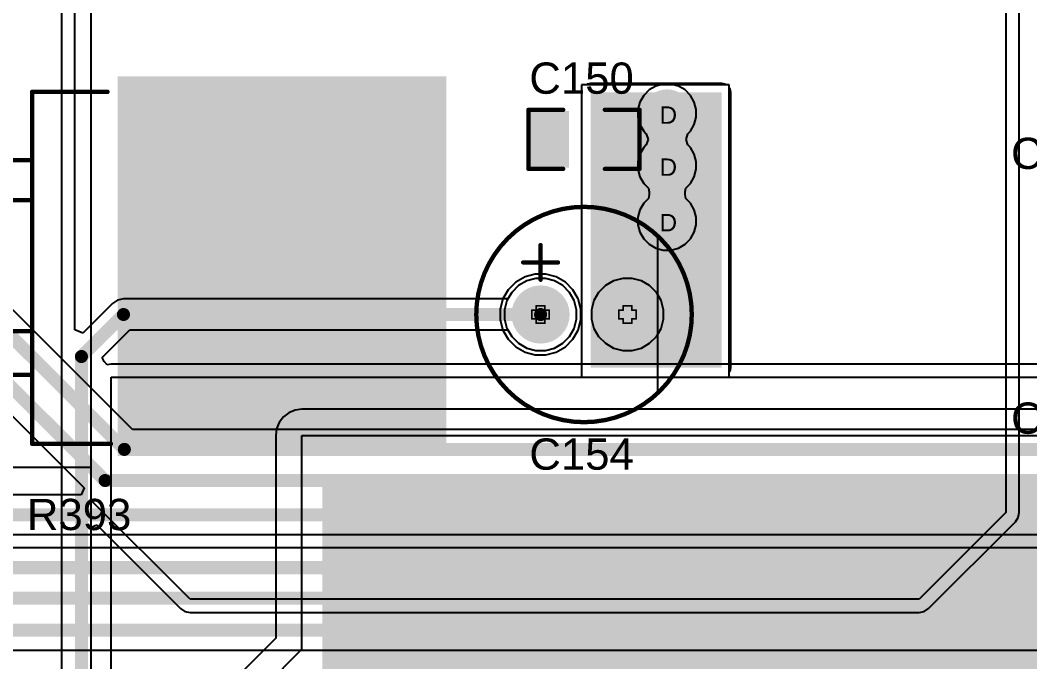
# Model space of a CAD drawing. Header units: inches. Extents: x 0 to 5379, y 0 to 5429.
# Drawn here: x 182.49 to 212, y 151.37 to 170.14 of the extents above; entities that cross this region are included whole.
import ezdxf

# ---------------------------------------------------------------- set-up
doc = ezdxf.new("R2010")
doc.units = ezdxf.units.IN
for name, color, linetype in [('Bottom Layer', 5, 'Continuous'), ('Bottom Solder', 6, 'Continuous'), ('Drill Drawing', 1, 'Continuous'), ('GND01', 16, 'Continuous'), ('GND02', 76, 'Continuous'), ('Multi-Layer', 9, 'Continuous'), ('Pad Holes', 156, 'Continuous'), ('PWR', 156, 'Continuous'), ('SIG 01', 90, 'Continuous'), ('Top Layer', 1, 'Continuous'), ('Top Overlay', 2, 'Continuous'), ('Top Paste', 8, 'Continuous'), ('Top Solder', 216, 'Continuous'), ('Via Holes', 16, 'Continuous')]:
    doc.layers.add(name, color=color, linetype=linetype)
doc.styles.add('Arial', font='', dxfattribs={"height": 0.2})
doc.styles.get('Arial').set_extended_font_data('Arial')

# ---------------------------------------------------------------- blocks, each defined once
blk = doc.blocks.new('H2PAK_2_748')
at = {"layer": 'Top Layer'}
for points in [[(-5.5, 0.828), (-5.5, 10.328), (5.5, 10.328), (5.5, 0.828)], [(-3.34, -3.578), (-1.74, -3.578), (-1.74, -7.578), (-3.34, -7.578)], [(1.74, -3.578), (3.34, -3.578), (3.34, -7.578), (1.74, -7.578)]]:
    blk.add_hatch(color=1, dxfattribs=at).paths.add_polyline_path(points)
at = {"layer": 'Top Paste'}
for points in [[(-5.5, 0.828), (-5.5, 10.328), (5.5, 10.328), (5.5, 0.828)], [(-3.34, -3.578), (-1.74, -3.578), (-1.74, -7.578), (-3.34, -7.578)], [(1.74, -3.578), (3.34, -3.578), (3.34, -7.578), (1.74, -7.578)]]:
    blk.add_hatch(color=8, dxfattribs=at).paths.add_polyline_path(points)
at = {"layer": 'Top Solder'}
for points in [[(-5.551, 0.778), (-5.551, 10.379), (5.551, 10.379), (5.551, 0.778)], [(-3.391, -3.528), (-1.689, -3.528), (-1.689, -7.629), (-3.391, -7.629)], [(1.689, -3.528), (3.391, -3.528), (3.391, -7.629), (1.689, -7.629)]]:
    blk.add_hatch(color=216, dxfattribs=at).paths.add_polyline_path(points)
at = {"layer": 'Top Overlay'}
for points in [[(5.2, -1.725, 0.127, 0.127, 0), (5.2, 0.578, 0.127, 0.127, 0)], [(-5.1, -1.725, 0.127, 0.127, 0), (-5.1, 0.478, 0.127, 0.127, 0)], [(5.2, -1.725, 0.127, 0.127, 0), (-5.1, -1.725, 0.127, 0.127, 0)], [(-3.07, -1.725, 0.127, 0.127, 0), (-3.1, -1.725, 0.127, 0.127, 0)], [(-3.1, -3.225, 0.127, 0.127, 0), (-3.1, -1.725, 0.127, 0.127, 0)], [(-1.927, -3.225, 0.127, 0.127, 0), (-1.927, -1.725, 0.127, 0.127, 0)], [(1.959, -1.725, 0.127, 0.127, 0), (1.9, -1.725, 0.127, 0.127, 0)], [(1.9, -3.225, 0.127, 0.127, 0), (1.9, -1.725, 0.127, 0.127, 0)], [(3.178, -3.225, 0.127, 0.127, 0), (3.178, -1.725, 0.127, 0.127, 0)], [(-1.927, -3.225, 0.127, 0.127, 0), (-3.1, -3.225, 0.127, 0.127, 0)], [(3.178, -3.225, 0.127, 0.127, 0), (1.9, -3.225, 0.127, 0.127, 0)], [(-3.683, -5.62, 0.127, 0.127, 0), (-3.683, -5.366, 0.127, 0.127, 0)], [(-3.556, -5.493, 0.127, 0.127, 0), (-3.683, -5.366, 0.127, 0.127, 0)], [(-3.683, -5.62, 0.127, 0.127, 0), (-3.556, -5.493, 0.127, 0.127, 0)]]:
    blk.add_lwpolyline(points, format="xyseb", dxfattribs=at)
for points in [[(5.168, 0.578, 0.0635, 0.0635, 1), (5.232, 0.578, 0.0635, 0.0635, 1)], [(-5.132, 0.478, 0.0635, 0.0635, 1), (-5.068, 0.478, 0.0635, 0.0635, 1)], [(-5.132, -1.725, 0.0635, 0.0635, 1), (-5.068, -1.725, 0.0635, 0.0635, 1)], [(-5.132, -1.725, 0.0635, 0.0635, 1), (-5.068, -1.725, 0.0635, 0.0635, 1)], [(-3.132, -1.725, 0.0635, 0.0635, 1), (-3.068, -1.725, 0.0635, 0.0635, 1)], [(-3.132, -1.725, 0.0635, 0.0635, 1), (-3.068, -1.725, 0.0635, 0.0635, 1)], [(-3.102, -1.725, 0.0635, 0.0635, 1), (-3.039, -1.725, 0.0635, 0.0635, 1)], [(-1.959, -1.725, 0.0635, 0.0635, 1), (-1.896, -1.725, 0.0635, 0.0635, 1)], [(1.868, -1.725, 0.0635, 0.0635, 1), (1.932, -1.725, 0.0635, 0.0635, 1)], [(1.868, -1.725, 0.0635, 0.0635, 1), (1.932, -1.725, 0.0635, 0.0635, 1)], [(1.927, -1.725, 0.0635, 0.0635, 1), (1.99, -1.725, 0.0635, 0.0635, 1)], [(3.146, -1.725, 0.0635, 0.0635, 1), (3.21, -1.725, 0.0635, 0.0635, 1)], [(5.168, -1.725, 0.0635, 0.0635, 1), (5.232, -1.725, 0.0635, 0.0635, 1)], [(5.168, -1.725, 0.0635, 0.0635, 1), (5.232, -1.725, 0.0635, 0.0635, 1)], [(-3.132, -3.225, 0.0635, 0.0635, 1), (-3.068, -3.225, 0.0635, 0.0635, 1)], [(-3.132, -3.225, 0.0635, 0.0635, 1), (-3.068, -3.225, 0.0635, 0.0635, 1)], [(-1.959, -3.225, 0.0635, 0.0635, 1), (-1.896, -3.225, 0.0635, 0.0635, 1)], [(-1.959, -3.225, 0.0635, 0.0635, 1), (-1.896, -3.225, 0.0635, 0.0635, 1)], [(1.868, -3.225, 0.0635, 0.0635, 1), (1.932, -3.225, 0.0635, 0.0635, 1)], [(1.868, -3.225, 0.0635, 0.0635, 1), (1.932, -3.225, 0.0635, 0.0635, 1)], [(3.146, -3.225, 0.0635, 0.0635, 1), (3.21, -3.225, 0.0635, 0.0635, 1)], [(3.146, -3.225, 0.0635, 0.0635, 1), (3.21, -3.225, 0.0635, 0.0635, 1)], [(-3.714, -5.366, 0.0635, 0.0635, 1), (-3.651, -5.366, 0.0635, 0.0635, 1)], [(-3.714, -5.366, 0.0635, 0.0635, 1), (-3.651, -5.366, 0.0635, 0.0635, 1)], [(-3.714, -5.62, 0.0635, 0.0635, 1), (-3.651, -5.62, 0.0635, 0.0635, 1)], [(-3.714, -5.62, 0.0635, 0.0635, 1), (-3.651, -5.62, 0.0635, 0.0635, 1)], [(-3.587, -5.493, 0.0635, 0.0635, 1), (-3.524, -5.493, 0.0635, 0.0635, 1)], [(-3.587, -5.493, 0.0635, 0.0635, 1), (-3.524, -5.493, 0.0635, 0.0635, 1)]]:
    blk.add_lwpolyline(points, format="xyseb", close=True, dxfattribs=at)
blk = doc.blocks.new('SPE1VM221E12OL_973')
at = {"layer": 'Bottom Layer'}
h = blk.add_hatch(color=5, dxfattribs=at)
edge = h.paths.add_edge_path()
edge.add_arc((-1.27, 0), 0.8, 0, 360)
h = blk.add_hatch(color=5, dxfattribs=at)
edge = h.paths.add_edge_path()
edge.add_arc((1.27, 0), 0.8, 0, 360)
at = {"layer": 'Bottom Solder'}
h = blk.add_hatch(color=6, dxfattribs=at)
edge = h.paths.add_edge_path()
edge.add_arc((-1.27, 0), 0.851, 0, 360)
h = blk.add_hatch(color=6, dxfattribs=at)
edge = h.paths.add_edge_path()
edge.add_arc((1.27, 0), 0.851, 0, 360)
at = {"layer": 'GND01'}
h = blk.add_hatch(color=16, dxfattribs=at)
edge = h.paths.add_edge_path()
edge.add_arc((-1.27, 0), 0.8, 0, 360)
h = blk.add_hatch(color=16, dxfattribs=at)
edge = h.paths.add_edge_path()
edge.add_arc((1.27, 0), 0.8, 0, 360)
at = {"layer": 'GND02'}
h = blk.add_hatch(color=76, dxfattribs=at)
edge = h.paths.add_edge_path()
edge.add_arc((-1.27, 0), 0.8, 0, 360)
h = blk.add_hatch(color=76, dxfattribs=at)
edge = h.paths.add_edge_path()
edge.add_arc((1.27, 0), 0.8, 0, 360)
at = {"layer": 'Multi-Layer'}
h = blk.add_hatch(color=9, dxfattribs=at)
edge = h.paths.add_edge_path()
edge.add_arc((-1.27, 0), 0.8, 0, 360)
h = blk.add_hatch(color=9, dxfattribs=at)
edge = h.paths.add_edge_path()
edge.add_arc((1.27, 0), 0.8, 0, 360)
at = {"layer": 'Pad Holes'}
h = blk.add_hatch(color=7, dxfattribs=at)
edge = h.paths.add_edge_path()
edge.add_arc((-1.27, 0), 0.5, 0, 360)
h = blk.add_hatch(color=7, dxfattribs=at)
edge = h.paths.add_edge_path()
edge.add_arc((1.27, 0), 0.5, 0, 360)
at = {"layer": 'PWR'}
h = blk.add_hatch(color=156, dxfattribs=at)
edge = h.paths.add_edge_path()
edge.add_arc((-1.27, 0), 0.8, 0, 360)
h = blk.add_hatch(color=156, dxfattribs=at)
edge = h.paths.add_edge_path()
edge.add_arc((1.27, 0), 0.8, 0, 360)
at = {"layer": 'SIG 01'}
h = blk.add_hatch(color=90, dxfattribs=at)
edge = h.paths.add_edge_path()
edge.add_arc((-1.27, 0), 0.8, 0, 360)
h = blk.add_hatch(color=90, dxfattribs=at)
edge = h.paths.add_edge_path()
edge.add_arc((1.27, 0), 0.8, 0, 360)
at = {"layer": 'Top Layer'}
h = blk.add_hatch(color=1, dxfattribs=at)
edge = h.paths.add_edge_path()
edge.add_arc((-1.27, 0), 0.8, 0, 360)
h = blk.add_hatch(color=1, dxfattribs=at)
edge = h.paths.add_edge_path()
edge.add_arc((1.27, 0), 0.8, 0, 360)
at = {"layer": 'Top Solder'}
h = blk.add_hatch(color=216, dxfattribs=at)
edge = h.paths.add_edge_path()
edge.add_arc((-1.27, 0), 0.851, 0, 360)
h = blk.add_hatch(color=216, dxfattribs=at)
edge = h.paths.add_edge_path()
edge.add_arc((1.27, 0), 0.851, 0, 360)
at = {"layer": 'Top Overlay'}
for p, q in [((2.159, -2.286), (2.159, 2.286)), ((2.159, 2.286), (2.319, 2.142)), ((2.319, 2.142), (2.595, 1.812)), ((2.595, 1.812), (2.822, 1.447)), ((2.822, 1.447), (2.997, 1.054)), ((2.997, 1.054), (3.115, 0.641)), ((3.115, 0.641), (3.175, 0.215)), ((3.175, 0.215), (3.175, -0.215)), ((3.175, -0.215), (3.115, -0.641)), ((3.115, -0.641), (2.997, -1.054)), ((2.997, -1.054), (2.822, -1.447)), ((2.822, -1.447), (2.595, -1.812)), ((2.595, -1.812), (2.319, -2.142)), ((2.319, -2.142), (2.159, -2.286)), ((2.159, -2.286), (2.159, -2.286))]:
    blk.add_line(p, q, dxfattribs=at)
for points in [[(3.15, 0, 0.127, 0.127, 1), (-3.15, 0, 0.127, 0.127, 1)], [(-1.302, 2.032, 0.0635, 0.0635, 1), (-1.238, 2.032, 0.0635, 0.0635, 1)], [(-1.81, 1.524, 0.0635, 0.0635, 1), (-1.746, 1.524, 0.0635, 0.0635, 1)], [(-0.794, 1.524, 0.0635, 0.0635, 1), (-0.73, 1.524, 0.0635, 0.0635, 1)], [(-1.302, 1.016, 0.0635, 0.0635, 1), (-1.238, 1.016, 0.0635, 0.0635, 1)], [(-3.181, 0, 0.0635, 0.0635, 1), (-3.118, 0, 0.0635, 0.0635, 1)], [(3.118, 0, 0.0635, 0.0635, 1), (3.181, 0, 0.0635, 0.0635, 1)]]:
    blk.add_lwpolyline(points, format="xyseb", close=True, dxfattribs=at)
for points in [[(-1.27, 1.016, 0.127, 0.127, 0), (-1.27, 2.032, 0.127, 0.127, 0)], [(-1.778, 1.524, 0.127, 0.127, 0), (-0.762, 1.524, 0.127, 0.127, 0)]]:
    blk.add_lwpolyline(points, format="xyseb", dxfattribs=at)
blk = doc.blocks.new('C___0805_977')
at = {"layer": 'Top Layer'}
for points in [[(-1.524, 0.762), (-0.508, 0.762), (-0.508, -0.762), (-1.524, -0.762)], [(0.508, 0.762), (1.524, 0.762), (1.524, -0.762), (0.508, -0.762)]]:
    blk.add_hatch(color=1, dxfattribs=at).paths.add_polyline_path(points)
at = {"layer": 'Top Paste'}
for points in [[(-1.524, 0.762), (-0.508, 0.762), (-0.508, -0.762), (-1.524, -0.762)], [(0.508, 0.762), (1.524, 0.762), (1.524, -0.762), (0.508, -0.762)]]:
    blk.add_hatch(color=8, dxfattribs=at).paths.add_polyline_path(points)
at = {"layer": 'Top Solder'}
for points in [[(-1.594, 0.832), (-0.438, 0.832), (-0.438, -0.832), (-1.594, -0.832)], [(0.438, 0.832), (1.594, 0.832), (1.594, -0.832), (0.438, -0.832)]]:
    blk.add_hatch(color=216, dxfattribs=at).paths.add_polyline_path(points)
at = {"layer": 'Top Overlay'}
for points in [[(-1.626, 0.864, 0.127, 0.127, 0), (-1.626, -0.864, 0.127, 0.127, 0)], [(-0.61, 0.864, 0.127, 0.127, 0), (-1.626, 0.864, 0.127, 0.127, 0)], [(1.626, 0.864, 0.127, 0.127, 0), (0.61, 0.864, 0.127, 0.127, 0)], [(1.626, 0.864, 0.127, 0.127, 0), (1.626, -0.864, 0.127, 0.127, 0)], [(-0.61, -0.864, 0.127, 0.127, 0), (-1.626, -0.864, 0.127, 0.127, 0)], [(1.626, -0.864, 0.127, 0.127, 0), (0.61, -0.864, 0.127, 0.127, 0)]]:
    blk.add_lwpolyline(points, format="xyseb", dxfattribs=at)
for points in [[(-1.657, 0.864, 0.0635, 0.0635, 1), (-1.594, 0.864, 0.0635, 0.0635, 1)], [(-1.657, 0.864, 0.0635, 0.0635, 1), (-1.594, 0.864, 0.0635, 0.0635, 1)], [(-0.641, 0.864, 0.0635, 0.0635, 1), (-0.578, 0.864, 0.0635, 0.0635, 1)], [(0.578, 0.864, 0.0635, 0.0635, 1), (0.641, 0.864, 0.0635, 0.0635, 1)], [(1.594, 0.864, 0.0635, 0.0635, 1), (1.657, 0.864, 0.0635, 0.0635, 1)], [(1.594, 0.864, 0.0635, 0.0635, 1), (1.657, 0.864, 0.0635, 0.0635, 1)], [(-1.657, -0.864, 0.0635, 0.0635, 1), (-1.594, -0.864, 0.0635, 0.0635, 1)], [(-1.657, -0.864, 0.0635, 0.0635, 1), (-1.594, -0.864, 0.0635, 0.0635, 1)], [(-0.641, -0.864, 0.0635, 0.0635, 1), (-0.578, -0.864, 0.0635, 0.0635, 1)], [(0.578, -0.864, 0.0635, 0.0635, 1), (0.641, -0.864, 0.0635, 0.0635, 1)], [(1.594, -0.864, 0.0635, 0.0635, 1), (1.657, -0.864, 0.0635, 0.0635, 1)], [(1.594, -0.864, 0.0635, 0.0635, 1), (1.657, -0.864, 0.0635, 0.0635, 1)]]:
    blk.add_lwpolyline(points, format="xyseb", close=True, dxfattribs=at)

msp = doc.modelspace()

# ---------------------------------------------------------------- hatches: boundary and pattern name
at = {"layer": 'Bottom Layer'}
h = msp.add_hatch(color=5, dxfattribs=at)
edge = h.paths.add_edge_path()
edge.add_arc((201.401, 167.415), 0.6, 0, 360)
h = msp.add_hatch(color=5, dxfattribs=at)
edge = h.paths.add_edge_path()
edge.add_arc((201.401, 165.891), 0.6, 0, 360)
h = msp.add_hatch(color=5, dxfattribs=at)
edge = h.paths.add_edge_path()
edge.add_arc((201.401, 164.265), 0.6, 0, 360)
at = {"layer": 'Bottom Solder'}
h = msp.add_hatch(color=6, dxfattribs=at)
edge = h.paths.add_edge_path()
edge.add_arc((201.401, 167.415), 0.702, 0, 360)
h = msp.add_hatch(color=6, dxfattribs=at)
edge = h.paths.add_edge_path()
edge.add_arc((201.401, 165.891), 0.702, 0, 360)
h = msp.add_hatch(color=6, dxfattribs=at)
edge = h.paths.add_edge_path()
edge.add_arc((201.401, 164.265), 0.702, 0, 360)
msp.add_hatch(color=6, dxfattribs=at).paths.add_polyline_path([(191.321, 149.166), (306.197, 149.166), (306.197, 156.552), (191.321, 156.552)])
at = {"layer": 'GND01'}
h = msp.add_hatch(color=16, dxfattribs=at)
edge = h.paths.add_edge_path()
edge.add_arc((201.401, 167.415), 0.6, 0, 360)
h = msp.add_hatch(color=16, dxfattribs=at)
edge = h.paths.add_edge_path()
edge.add_arc((201.401, 165.891), 0.6, 0, 360)
h = msp.add_hatch(color=16, dxfattribs=at)
edge = h.paths.add_edge_path()
edge.add_arc((201.401, 164.265), 0.6, 0, 360)
at = {"layer": 'GND02'}
h = msp.add_hatch(color=76, dxfattribs=at)
edge = h.paths.add_edge_path()
edge.add_arc((201.401, 167.415), 0.6, 0, 360)
h = msp.add_hatch(color=76, dxfattribs=at)
edge = h.paths.add_edge_path()
edge.add_arc((201.401, 165.891), 0.6, 0, 360)
h = msp.add_hatch(color=76, dxfattribs=at)
edge = h.paths.add_edge_path()
edge.add_arc((201.401, 164.265), 0.6, 0, 360)
at = {"layer": 'PWR'}
h = msp.add_hatch(color=156, dxfattribs=at)
edge = h.paths.add_edge_path()
edge.add_arc((201.401, 167.415), 0.6, 0, 360)
h = msp.add_hatch(color=156, dxfattribs=at)
edge = h.paths.add_edge_path()
edge.add_arc((201.401, 165.891), 0.6, 0, 360)
h = msp.add_hatch(color=156, dxfattribs=at)
edge = h.paths.add_edge_path()
edge.add_arc((201.401, 164.265), 0.6, 0, 360)
at = {"layer": 'SIG 01'}
h = msp.add_hatch(color=90, dxfattribs=at)
edge = h.paths.add_edge_path()
edge.add_arc((201.401, 167.415), 0.6, 0, 360)
h = msp.add_hatch(color=90, dxfattribs=at)
edge = h.paths.add_edge_path()
edge.add_arc((201.401, 165.891), 0.6, 0, 360)
h = msp.add_hatch(color=90, dxfattribs=at)
edge = h.paths.add_edge_path()
edge.add_arc((201.401, 164.265), 0.6, 0, 360)
at = {"layer": 'Top Layer'}
msp.add_hatch(color=1, dxfattribs=at).paths.add_polyline_path([(199.166, 159.973), (203.001, 159.973), (203.001, 168.024), (199.166, 168.024)])
h = msp.add_hatch(color=1, dxfattribs=at)
edge = h.paths.add_edge_path()
edge.add_arc((201.401, 167.415), 0.6, 0, 360)
h = msp.add_hatch(color=1, dxfattribs=at)
edge = h.paths.add_edge_path()
edge.add_arc((201.401, 165.891), 0.6, 0, 360)
h = msp.add_hatch(color=1, dxfattribs=at)
edge = h.paths.add_edge_path()
edge.add_arc((201.401, 164.265), 0.6, 0, 360)
at = {"layer": 'Top Solder'}
h = msp.add_hatch(color=216, dxfattribs=at)
edge = h.paths.add_edge_path()
edge.add_arc((201.401, 167.415), 0.702, 0, 360)
h = msp.add_hatch(color=216, dxfattribs=at)
edge = h.paths.add_edge_path()
edge.add_arc((201.401, 165.891), 0.702, 0, 360)
h = msp.add_hatch(color=216, dxfattribs=at)
edge = h.paths.add_edge_path()
edge.add_arc((201.401, 164.265), 0.702, 0, 360)
at = {"layer": 'Via Holes'}
h = msp.add_hatch(color=7, dxfattribs=at)
edge = h.paths.add_edge_path()
edge.add_arc((201.401, 167.415), 0.35, 0, 360)
h = msp.add_hatch(color=7, dxfattribs=at)
edge = h.paths.add_edge_path()
edge.add_arc((201.401, 165.891), 0.35, 0, 360)
h = msp.add_hatch(color=7, dxfattribs=at)
edge = h.paths.add_edge_path()
edge.add_arc((201.401, 164.265), 0.35, 0, 360)

# ---------------------------------------------------------------- linework, layer by layer
at = {"layer": 'Bottom Layer'}
for p, q in [((197.056, 162.372), (196.86, 162.176)), ((197.297, 162.511), (197.056, 162.372)), ((197.565, 162.582), (197.297, 162.511)), ((197.842, 162.582), (197.565, 162.582)), ((198.11, 162.511), (197.842, 162.582)), ((198.351, 162.372), (198.11, 162.511)), ((198.547, 162.176), (198.351, 162.372)), ((196.86, 162.176), (196.721, 161.935)), ((198.686, 161.935), (198.547, 162.176)), ((196.721, 161.935), (196.649, 161.667)), ((198.757, 161.667), (198.686, 161.935)), ((196.649, 161.667), (196.649, 161.39)), ((198.757, 161.39), (198.757, 161.667)), ((196.649, 161.39), (196.721, 161.122)), ((198.686, 161.122), (198.757, 161.39)), ((196.721, 161.122), (196.86, 160.881)), ((196.86, 160.881), (197.056, 160.685)), ((198.351, 160.685), (198.547, 160.881)), ((198.547, 160.881), (198.686, 161.122)), ((197.056, 160.685), (197.297, 160.546)), ((197.297, 160.546), (197.565, 160.474)), ((197.842, 160.474), (198.11, 160.546)), ((198.11, 160.546), (198.351, 160.685)), ((197.565, 160.474), (197.842, 160.474)), ((190.185, 158.531), (190.063, 158.372)), ((190.344, 158.654), (190.185, 158.531)), ((190.53, 158.73), (190.344, 158.654)), ((190.729, 158.757), (190.53, 158.73)), ((217.443, 158.757), (190.729, 158.757)), ((189.986, 158.187), (189.96, 157.988)), ((190.063, 158.372), (189.986, 158.187)), ((189.96, 157.988), (189.96, 152.058)), ((190.729, 151.74), (190.729, 157.988)), ((190.729, 157.988), (218.211, 157.988)), ((189.96, 152.058), (185.664, 147.762)), ((185.982, 146.993), (190.729, 151.74))]:
    msp.add_line(p, q, dxfattribs=at)
at = {"layer": 'Drill Drawing'}
for points in [[(197.576, 161.655, 0.0508, 0.0508, 0), (197.576, 161.782, 0.0508, 0.0508, 0)], [(197.576, 161.782, 0.0508, 0.0508, 0), (197.83, 161.782, 0.0508, 0.0508, 0)], [(197.83, 161.655, 0.0508, 0.0508, 0), (197.83, 161.782, 0.0508, 0.0508, 0)], [(200.116, 161.655, 0.0508, 0.0508, 0), (200.116, 161.782, 0.0508, 0.0508, 0)], [(200.116, 161.782, 0.0508, 0.0508, 0), (200.37, 161.782, 0.0508, 0.0508, 0)], [(200.37, 161.655, 0.0508, 0.0508, 0), (200.37, 161.782, 0.0508, 0.0508, 0)], [(197.449, 161.401, 0.0508, 0.0508, 0), (197.449, 161.655, 0.0508, 0.0508, 0)], [(197.449, 161.655, 0.0508, 0.0508, 0), (197.576, 161.655, 0.0508, 0.0508, 0)], [(197.83, 161.655, 0.0508, 0.0508, 0), (197.957, 161.655, 0.0508, 0.0508, 0)], [(197.957, 161.401, 0.0508, 0.0508, 0), (197.957, 161.655, 0.0508, 0.0508, 0)], [(199.989, 161.401, 0.0508, 0.0508, 0), (199.989, 161.655, 0.0508, 0.0508, 0)], [(199.989, 161.655, 0.0508, 0.0508, 0), (200.116, 161.655, 0.0508, 0.0508, 0)], [(200.37, 161.655, 0.0508, 0.0508, 0), (200.497, 161.655, 0.0508, 0.0508, 0)], [(200.497, 161.401, 0.0508, 0.0508, 0), (200.497, 161.655, 0.0508, 0.0508, 0)], [(197.449, 161.401, 0.0508, 0.0508, 0), (197.576, 161.401, 0.0508, 0.0508, 0)], [(197.576, 161.274, 0.0508, 0.0508, 0), (197.576, 161.401, 0.0508, 0.0508, 0)], [(197.576, 161.274, 0.0508, 0.0508, 0), (197.83, 161.274, 0.0508, 0.0508, 0)], [(197.83, 161.401, 0.0508, 0.0508, 0), (197.957, 161.401, 0.0508, 0.0508, 0)], [(197.83, 161.274, 0.0508, 0.0508, 0), (197.83, 161.401, 0.0508, 0.0508, 0)], [(199.989, 161.401, 0.0508, 0.0508, 0), (200.116, 161.401, 0.0508, 0.0508, 0)], [(200.116, 161.274, 0.0508, 0.0508, 0), (200.116, 161.401, 0.0508, 0.0508, 0)], [(200.116, 161.274, 0.0508, 0.0508, 0), (200.37, 161.274, 0.0508, 0.0508, 0)], [(200.37, 161.401, 0.0508, 0.0508, 0), (200.497, 161.401, 0.0508, 0.0508, 0)], [(200.37, 161.274, 0.0508, 0.0508, 0), (200.37, 161.401, 0.0508, 0.0508, 0)]]:
    msp.add_lwpolyline(points, format="xyseb", dxfattribs=at)
for points in [[(197.564, 161.782, 0.0254, 0.0254, 1), (197.589, 161.782, 0.0254, 0.0254, 1)], [(197.564, 161.782, 0.0254, 0.0254, 1), (197.589, 161.782, 0.0254, 0.0254, 1)], [(197.818, 161.782, 0.0254, 0.0254, 1), (197.843, 161.782, 0.0254, 0.0254, 1)], [(197.818, 161.782, 0.0254, 0.0254, 1), (197.843, 161.782, 0.0254, 0.0254, 1)], [(200.104, 161.782, 0.0254, 0.0254, 1), (200.129, 161.782, 0.0254, 0.0254, 1)], [(200.104, 161.782, 0.0254, 0.0254, 1), (200.129, 161.782, 0.0254, 0.0254, 1)], [(200.358, 161.782, 0.0254, 0.0254, 1), (200.383, 161.782, 0.0254, 0.0254, 1)], [(200.358, 161.782, 0.0254, 0.0254, 1), (200.383, 161.782, 0.0254, 0.0254, 1)], [(197.437, 161.655, 0.0254, 0.0254, 1), (197.462, 161.655, 0.0254, 0.0254, 1)], [(197.437, 161.655, 0.0254, 0.0254, 1), (197.462, 161.655, 0.0254, 0.0254, 1)], [(197.564, 161.655, 0.0254, 0.0254, 1), (197.589, 161.655, 0.0254, 0.0254, 1)], [(197.564, 161.655, 0.0254, 0.0254, 1), (197.589, 161.655, 0.0254, 0.0254, 1)], [(197.818, 161.655, 0.0254, 0.0254, 1), (197.843, 161.655, 0.0254, 0.0254, 1)], [(197.818, 161.655, 0.0254, 0.0254, 1), (197.843, 161.655, 0.0254, 0.0254, 1)], [(197.945, 161.655, 0.0254, 0.0254, 1), (197.97, 161.655, 0.0254, 0.0254, 1)], [(197.945, 161.655, 0.0254, 0.0254, 1), (197.97, 161.655, 0.0254, 0.0254, 1)], [(199.977, 161.655, 0.0254, 0.0254, 1), (200.002, 161.655, 0.0254, 0.0254, 1)], [(199.977, 161.655, 0.0254, 0.0254, 1), (200.002, 161.655, 0.0254, 0.0254, 1)], [(200.104, 161.655, 0.0254, 0.0254, 1), (200.129, 161.655, 0.0254, 0.0254, 1)], [(200.104, 161.655, 0.0254, 0.0254, 1), (200.129, 161.655, 0.0254, 0.0254, 1)], [(200.358, 161.655, 0.0254, 0.0254, 1), (200.383, 161.655, 0.0254, 0.0254, 1)], [(200.358, 161.655, 0.0254, 0.0254, 1), (200.383, 161.655, 0.0254, 0.0254, 1)], [(200.485, 161.655, 0.0254, 0.0254, 1), (200.51, 161.655, 0.0254, 0.0254, 1)], [(200.485, 161.655, 0.0254, 0.0254, 1), (200.51, 161.655, 0.0254, 0.0254, 1)], [(197.437, 161.401, 0.0254, 0.0254, 1), (197.462, 161.401, 0.0254, 0.0254, 1)], [(197.437, 161.401, 0.0254, 0.0254, 1), (197.462, 161.401, 0.0254, 0.0254, 1)], [(197.564, 161.401, 0.0254, 0.0254, 1), (197.589, 161.401, 0.0254, 0.0254, 1)], [(197.564, 161.401, 0.0254, 0.0254, 1), (197.589, 161.401, 0.0254, 0.0254, 1)], [(197.564, 161.274, 0.0254, 0.0254, 1), (197.589, 161.274, 0.0254, 0.0254, 1)], [(197.564, 161.274, 0.0254, 0.0254, 1), (197.589, 161.274, 0.0254, 0.0254, 1)], [(197.818, 161.401, 0.0254, 0.0254, 1), (197.843, 161.401, 0.0254, 0.0254, 1)], [(197.818, 161.401, 0.0254, 0.0254, 1), (197.843, 161.401, 0.0254, 0.0254, 1)], [(197.818, 161.274, 0.0254, 0.0254, 1), (197.843, 161.274, 0.0254, 0.0254, 1)], [(197.818, 161.274, 0.0254, 0.0254, 1), (197.843, 161.274, 0.0254, 0.0254, 1)], [(197.945, 161.401, 0.0254, 0.0254, 1), (197.97, 161.401, 0.0254, 0.0254, 1)], [(197.945, 161.401, 0.0254, 0.0254, 1), (197.97, 161.401, 0.0254, 0.0254, 1)], [(199.977, 161.401, 0.0254, 0.0254, 1), (200.002, 161.401, 0.0254, 0.0254, 1)], [(199.977, 161.401, 0.0254, 0.0254, 1), (200.002, 161.401, 0.0254, 0.0254, 1)], [(200.104, 161.401, 0.0254, 0.0254, 1), (200.129, 161.401, 0.0254, 0.0254, 1)], [(200.104, 161.401, 0.0254, 0.0254, 1), (200.129, 161.401, 0.0254, 0.0254, 1)], [(200.104, 161.274, 0.0254, 0.0254, 1), (200.129, 161.274, 0.0254, 0.0254, 1)], [(200.104, 161.274, 0.0254, 0.0254, 1), (200.129, 161.274, 0.0254, 0.0254, 1)], [(200.358, 161.401, 0.0254, 0.0254, 1), (200.383, 161.401, 0.0254, 0.0254, 1)], [(200.358, 161.401, 0.0254, 0.0254, 1), (200.383, 161.401, 0.0254, 0.0254, 1)], [(200.358, 161.274, 0.0254, 0.0254, 1), (200.383, 161.274, 0.0254, 0.0254, 1)], [(200.358, 161.274, 0.0254, 0.0254, 1), (200.383, 161.274, 0.0254, 0.0254, 1)], [(200.485, 161.401, 0.0254, 0.0254, 1), (200.51, 161.401, 0.0254, 0.0254, 1)], [(200.485, 161.401, 0.0254, 0.0254, 1), (200.51, 161.401, 0.0254, 0.0254, 1)]]:
    msp.add_lwpolyline(points, format="xyseb", close=True, dxfattribs=at)
at = {"layer": 'GND01'}
for p, q in [((197.056, 162.372), (196.86, 162.176)), ((197.297, 162.511), (197.056, 162.372)), ((197.565, 162.582), (197.297, 162.511)), ((197.842, 162.582), (197.565, 162.582)), ((198.11, 162.511), (197.842, 162.582)), ((198.351, 162.372), (198.11, 162.511)), ((198.547, 162.176), (198.351, 162.372)), ((196.86, 162.176), (196.721, 161.935)), ((198.686, 161.935), (198.547, 162.176)), ((196.721, 161.935), (196.649, 161.667)), ((198.757, 161.667), (198.686, 161.935)), ((196.649, 161.667), (196.649, 161.39)), ((198.757, 161.39), (198.757, 161.667)), ((196.649, 161.39), (196.721, 161.122)), ((198.686, 161.122), (198.757, 161.39)), ((196.721, 161.122), (196.86, 160.881)), ((196.86, 160.881), (197.056, 160.685)), ((198.351, 160.685), (198.547, 160.881)), ((198.547, 160.881), (198.686, 161.122)), ((197.056, 160.685), (197.297, 160.546)), ((197.297, 160.546), (197.565, 160.474)), ((197.842, 160.474), (198.11, 160.546)), ((198.11, 160.546), (198.351, 160.685)), ((197.565, 160.474), (197.842, 160.474))]:
    msp.add_line(p, q, dxfattribs=at)
at = {"layer": 'GND02'}
for p, q in [((197.056, 162.372), (196.86, 162.176)), ((197.297, 162.511), (197.056, 162.372)), ((197.565, 162.582), (197.297, 162.511)), ((197.842, 162.582), (197.565, 162.582)), ((198.11, 162.511), (197.842, 162.582)), ((198.351, 162.372), (198.11, 162.511)), ((198.547, 162.176), (198.351, 162.372)), ((196.86, 162.176), (196.721, 161.935)), ((198.686, 161.935), (198.547, 162.176)), ((196.721, 161.935), (196.649, 161.667)), ((198.757, 161.667), (198.686, 161.935)), ((196.649, 161.667), (196.649, 161.39)), ((198.757, 161.39), (198.757, 161.667)), ((196.649, 161.39), (196.721, 161.122)), ((198.686, 161.122), (198.757, 161.39)), ((196.721, 161.122), (196.86, 160.881)), ((196.86, 160.881), (197.056, 160.685)), ((198.351, 160.685), (198.547, 160.881)), ((198.547, 160.881), (198.686, 161.122)), ((197.056, 160.685), (197.297, 160.546)), ((197.297, 160.546), (197.565, 160.474)), ((197.842, 160.474), (198.11, 160.546)), ((198.11, 160.546), (198.351, 160.685)), ((197.565, 160.474), (197.842, 160.474))]:
    msp.add_line(p, q, dxfattribs=at)
at = {"layer": 'PWR'}
for p, q in [((183.701, 194.103), (183.701, 136.299)), ((184.089, 161.08), (184.089, 193.715)), ((201.289, 168.269), (201.072, 168.211)), ((201.514, 168.269), (201.289, 168.269)), ((201.731, 168.211), (201.514, 168.269)), ((200.718, 167.939), (200.605, 167.744)), ((200.877, 168.098), (200.718, 167.939)), ((201.072, 168.211), (200.877, 168.098)), ((201.926, 168.098), (201.731, 168.211)), ((202.085, 167.939), (201.926, 168.098)), ((202.197, 167.744), (202.085, 167.939)), ((200.605, 167.744), (200.547, 167.527)), ((202.255, 167.527), (202.197, 167.744)), ((200.547, 167.527), (200.547, 167.302)), ((202.255, 167.302), (202.255, 167.527)), ((200.547, 167.302), (200.605, 167.085)), ((200.605, 167.085), (200.718, 166.89)), ((202.085, 166.89), (202.197, 167.085)), ((202.197, 167.085), (202.255, 167.302)), ((200.718, 166.89), (200.791, 166.818)), ((200.791, 166.818), (200.849, 166.653)), ((201.954, 166.653), (202.012, 166.818)), ((202.012, 166.818), (202.085, 166.89)), ((200.791, 166.488), (200.718, 166.415)), ((200.849, 166.653), (200.791, 166.488)), ((202.012, 166.488), (201.954, 166.653)), ((202.085, 166.415), (202.012, 166.488)), ((200.605, 166.22), (200.547, 166.003)), ((200.718, 166.415), (200.605, 166.22)), ((202.197, 166.22), (202.085, 166.415)), ((202.255, 166.003), (202.197, 166.22)), ((200.547, 166.003), (200.547, 165.778)), ((202.255, 165.778), (202.255, 166.003)), ((200.547, 165.778), (200.605, 165.561)), ((200.605, 165.561), (200.718, 165.366)), ((202.085, 165.366), (202.197, 165.561)), ((202.197, 165.561), (202.255, 165.778)), ((200.718, 165.366), (200.855, 165.229)), ((201.947, 165.229), (202.085, 165.366)), ((200.855, 165.229), (200.877, 165.118)), ((200.877, 165.038), (200.855, 164.927)), ((200.877, 165.118), (200.877, 165.038)), ((201.926, 165.118), (201.947, 165.229)), ((201.926, 165.038), (201.926, 165.118)), ((201.947, 164.927), (201.926, 165.038)), ((200.718, 164.79), (200.605, 164.595)), ((200.855, 164.927), (200.718, 164.79)), ((202.085, 164.79), (201.947, 164.927)), ((202.197, 164.595), (202.085, 164.79)), ((200.605, 164.595), (200.547, 164.378)), ((202.255, 164.378), (202.197, 164.595)), ((200.547, 164.378), (200.547, 164.153)), ((200.547, 164.153), (200.605, 163.936)), ((202.197, 163.936), (202.255, 164.153)), ((202.255, 164.153), (202.255, 164.378)), ((200.605, 163.936), (200.718, 163.741)), ((202.085, 163.741), (202.197, 163.936)), ((200.718, 163.741), (200.877, 163.582)), ((200.877, 163.582), (201.072, 163.469)), ((201.731, 163.469), (201.926, 163.582)), ((201.926, 163.582), (202.085, 163.741)), ((201.072, 163.469), (201.289, 163.411)), ((201.289, 163.411), (201.514, 163.411)), ((201.514, 163.411), (201.731, 163.469)), ((197.056, 162.372), (196.86, 162.176)), ((197.297, 162.511), (197.056, 162.372)), ((197.565, 162.582), (197.297, 162.511)), ((197.842, 162.582), (197.565, 162.582)), ((198.11, 162.511), (197.842, 162.582)), ((198.351, 162.372), (198.11, 162.511)), ((198.547, 162.176), (198.351, 162.372)), ((199.596, 162.372), (199.4, 162.176)), ((199.837, 162.511), (199.596, 162.372)), ((200.105, 162.582), (199.837, 162.511)), ((200.382, 162.582), (200.105, 162.582)), ((200.65, 162.511), (200.382, 162.582)), ((200.891, 162.372), (200.65, 162.511)), ((201.087, 162.176), (200.891, 162.372)), ((196.86, 162.176), (196.748, 161.982)), ((198.686, 161.935), (198.547, 162.176)), ((199.4, 162.176), (199.261, 161.935)), ((201.226, 161.935), (201.087, 162.176)), ((185.19, 161.849), (184.324, 160.983)), ((185.337, 161.947), (185.19, 161.849)), ((185.511, 161.982), (185.337, 161.947)), ((196.748, 161.982), (185.511, 161.982)), ((198.757, 161.667), (198.686, 161.935)), ((199.261, 161.935), (199.189, 161.667)), ((201.297, 161.667), (201.226, 161.935)), ((198.757, 161.39), (198.757, 161.667)), ((199.189, 161.667), (199.189, 161.39)), ((201.297, 161.39), (201.297, 161.667)), ((198.686, 161.122), (198.757, 161.39)), ((199.189, 161.39), (199.261, 161.122)), ((201.226, 161.122), (201.297, 161.39)), ((184.324, 160.983), (184.089, 161.08)), ((184.889, 160.266), (185.698, 161.075)), ((185.698, 161.075), (196.748, 161.075)), ((196.748, 161.075), (196.86, 160.881)), ((196.86, 160.881), (197.056, 160.685)), ((198.351, 160.685), (198.547, 160.881)), ((198.547, 160.881), (198.686, 161.122)), ((199.261, 161.122), (199.4, 160.881)), ((199.4, 160.881), (199.596, 160.685)), ((200.891, 160.685), (201.087, 160.881)), ((201.087, 160.881), (201.226, 161.122)), ((197.056, 160.685), (197.297, 160.546)), ((197.297, 160.546), (197.565, 160.474)), ((197.842, 160.474), (198.11, 160.546)), ((198.11, 160.546), (198.351, 160.685)), ((199.596, 160.685), (199.837, 160.546)), ((199.837, 160.546), (200.105, 160.474)), ((200.382, 160.474), (200.65, 160.546)), ((200.65, 160.546), (200.891, 160.685)), ((184.945, 160.155), (184.889, 160.266)), ((197.565, 160.474), (197.842, 160.474)), ((200.105, 160.474), (200.382, 160.474)), ((185.039, 160.057), (184.945, 160.155)), ((185.148, 160.078), (185.039, 160.057)), ((217.906, 160.078), (185.148, 160.078)), ((185.148, 146.282), (185.148, 159.69)), ((185.148, 159.69), (217.906, 159.69))]:
    msp.add_line(p, q, dxfattribs=at)
for points in [[(184.282, 160.299, 0.381, 0.381, 0), (185.511, 161.528, 0.381, 0.381, 0)], [(185.511, 161.528, 0.381, 0.381, 0), (197.703, 161.528, 0.381, 0.381, 0)], [(184.282, 136.601, 0.381, 0.381, 0), (184.282, 160.299, 0.381, 0.381, 0)]]:
    msp.add_lwpolyline(points, format="xyseb", dxfattribs=at)
for points in [[(185.415, 161.528, 0.191, 0.191, 1), (185.606, 161.528, 0.191, 0.191, 1)], [(185.415, 161.528, 0.191, 0.191, 1), (185.606, 161.528, 0.191, 0.191, 1)], [(197.608, 161.528, 0.191, 0.191, 1), (197.799, 161.528, 0.191, 0.191, 1)], [(184.186, 160.299, 0.191, 0.191, 1), (184.377, 160.299, 0.191, 0.191, 1)], [(184.186, 160.299, 0.191, 0.191, 1), (184.377, 160.299, 0.191, 0.191, 1)]]:
    msp.add_lwpolyline(points, format="xyseb", close=True, dxfattribs=at)
at = {"layer": 'SIG 01'}
for p, q in [((197.248, 162.629), (196.978, 162.473)), ((197.548, 162.709), (197.248, 162.629)), ((197.859, 162.709), (197.548, 162.709)), ((198.159, 162.629), (197.859, 162.709)), ((198.429, 162.473), (198.159, 162.629)), ((185.778, 158.164), (181.457, 162.485)), ((196.978, 162.473), (196.758, 162.254)), ((198.649, 162.254), (198.429, 162.473)), ((196.758, 162.254), (196.603, 161.984)), ((198.804, 161.984), (198.649, 162.254)), ((196.603, 161.984), (196.522, 161.684)), ((198.884, 161.684), (198.804, 161.984)), ((196.522, 161.684), (196.522, 161.373)), ((198.884, 161.373), (198.884, 161.684)), ((179.436, 161.382), (184.363, 156.455)), ((196.522, 161.373), (196.603, 161.073)), ((198.804, 161.073), (198.884, 161.373)), ((196.603, 161.073), (196.758, 160.803)), ((198.649, 160.803), (198.804, 161.073)), ((196.758, 160.803), (196.978, 160.583)), ((196.978, 160.583), (197.248, 160.428)), ((198.159, 160.428), (198.429, 160.583)), ((198.429, 160.583), (198.649, 160.803)), ((197.248, 160.428), (197.548, 160.347)), ((197.548, 160.347), (197.859, 160.347)), ((197.859, 160.347), (198.159, 160.428)), ((216.692, 158.164), (185.778, 158.164)), ((184.363, 156.455), (184.279, 156.252)), ((184.279, 156.252), (180.201, 156.252)), ((180.201, 155.087), (215.311, 155.087)), ((214.031, 154.704), (153.501, 154.704)), ((152.471, 151.71), (212.901, 151.71))]:
    msp.add_line(p, q, dxfattribs=at)
for points in [[(180.874, 162.244, 0.381, 0.381, 0), (185.537, 157.582, 0.381, 0.381, 0)], [(179.848, 161.794, 0.381, 0.381, 0), (184.973, 156.67, 0.381, 0.381, 0)], [(185.537, 157.582, 0.381, 0.381, 0), (216.692, 157.582, 0.381, 0.381, 0)], [(184.973, 156.67, 0.381, 0.381, 0), (216.1, 156.67, 0.381, 0.381, 0)], [(179.848, 155.669, 0.381, 0.381, 0), (215.552, 155.669, 0.381, 0.381, 0)], [(153.26, 154.121, 0.381, 0.381, 0), (214.031, 154.121, 0.381, 0.381, 0)], [(152.858, 153.226, 0.381, 0.381, 0), (213.529, 153.226, 0.381, 0.381, 0)], [(152.471, 152.292, 0.381, 0.381, 0), (213.142, 152.292, 0.381, 0.381, 0)]]:
    msp.add_lwpolyline(points, format="xyseb", dxfattribs=at)
for points in [[(185.441, 157.582, 0.191, 0.191, 1), (185.632, 157.582, 0.191, 0.191, 1)], [(185.441, 157.582, 0.191, 0.191, 1), (185.632, 157.582, 0.191, 0.191, 1)], [(184.878, 156.67, 0.191, 0.191, 1), (185.068, 156.67, 0.191, 0.191, 1)], [(184.878, 156.67, 0.191, 0.191, 1), (185.068, 156.67, 0.191, 0.191, 1)]]:
    msp.add_lwpolyline(points, format="xyseb", close=True, dxfattribs=at)
at = {"layer": 'Top Layer'}
for p, q in [((184.566, 156.089), (184.566, 199.462)), ((211.307, 186.434), (211.307, 155.738)), ((211.696, 155.738), (211.696, 186.046)), ((203.218, 168.249), (198.9, 168.249)), ((198.9, 168.249), (198.9, 159.698)), ((199.046, 168.249), (198.9, 168.249)), ((198.9, 168.249), (198.9, 159.698)), ((199.067, 168.264), (199.046, 168.249)), ((199.166, 168.283), (199.067, 168.264)), ((203.001, 168.283), (199.166, 168.283)), ((203.101, 168.264), (203.001, 168.283)), ((203.122, 168.249), (203.101, 168.264)), ((203.218, 168.249), (203.122, 168.249)), ((203.218, 159.698), (203.218, 168.249)), ((203.218, 168.157), (203.218, 168.249)), ((203.241, 168.124), (203.218, 168.157)), ((203.26, 168.024), (203.241, 168.124)), ((203.26, 159.973), (203.26, 168.024)), ((203.241, 159.874), (203.26, 159.973)), ((198.9, 159.698), (203.218, 159.698)), ((198.9, 159.698), (203.218, 159.698)), ((203.218, 159.84), (203.241, 159.874)), ((203.218, 159.698), (203.218, 159.84)), ((184.566, 157.048), (166.425, 157.048)), ((184.566, 147.371), (184.566, 157.048)), ((187.457, 153.198), (184.566, 156.089)), ((211.307, 155.738), (208.767, 153.198)), ((211.582, 155.463), (211.666, 155.589)), ((211.666, 155.589), (211.696, 155.738)), ((184.566, 155.307), (184.73, 155.375)), ((184.566, 147.371), (184.566, 155.307)), ((184.73, 155.375), (187.182, 152.923)), ((209.042, 152.923), (211.582, 155.463)), ((208.767, 153.198), (187.457, 153.198)), ((187.182, 152.923), (187.308, 152.839)), ((208.916, 152.839), (209.042, 152.923)), ((187.308, 152.839), (187.457, 152.81)), ((187.457, 152.81), (208.767, 152.81)), ((208.767, 152.81), (208.916, 152.839))]:
    msp.add_line(p, q, dxfattribs=at)

# ---------------------------------------------------------------- block references
for name, p, rotation in [('H2PAK_2_748', (184.566, 162.944), 270), ('C___0805_977', (198.973, 166.653), 180)]:
    msp.add_blockref(name, p, dxfattribs=dict(rotation=rotation))
msp.add_blockref('SPE1VM221E12OL_973', (198.973, 161.528))

# ---------------------------------------------------------------- texts
at = {"layer": 'Drill Drawing', "style": 'Arial'}
for p in [(201.181, 167.11), (201.181, 165.586), (201.181, 163.961)]:
    msp.add_text('D', height=0.508, dxfattribs=at).set_placement(p)
at = {"layer": 'Top Overlay', "style": 'Arial'}
for s, p in [('C150', (197.374, 167.987)), ('C18', (211.455, 165.786)), ('C19', (211.455, 158.039)), ('C154', (197.374, 156.987)), ('R393', (182.688, 155.22))]:
    msp.add_text(s, height=0.9144, dxfattribs=at).set_placement(p)

doc.saveas('drawing.dxf')
